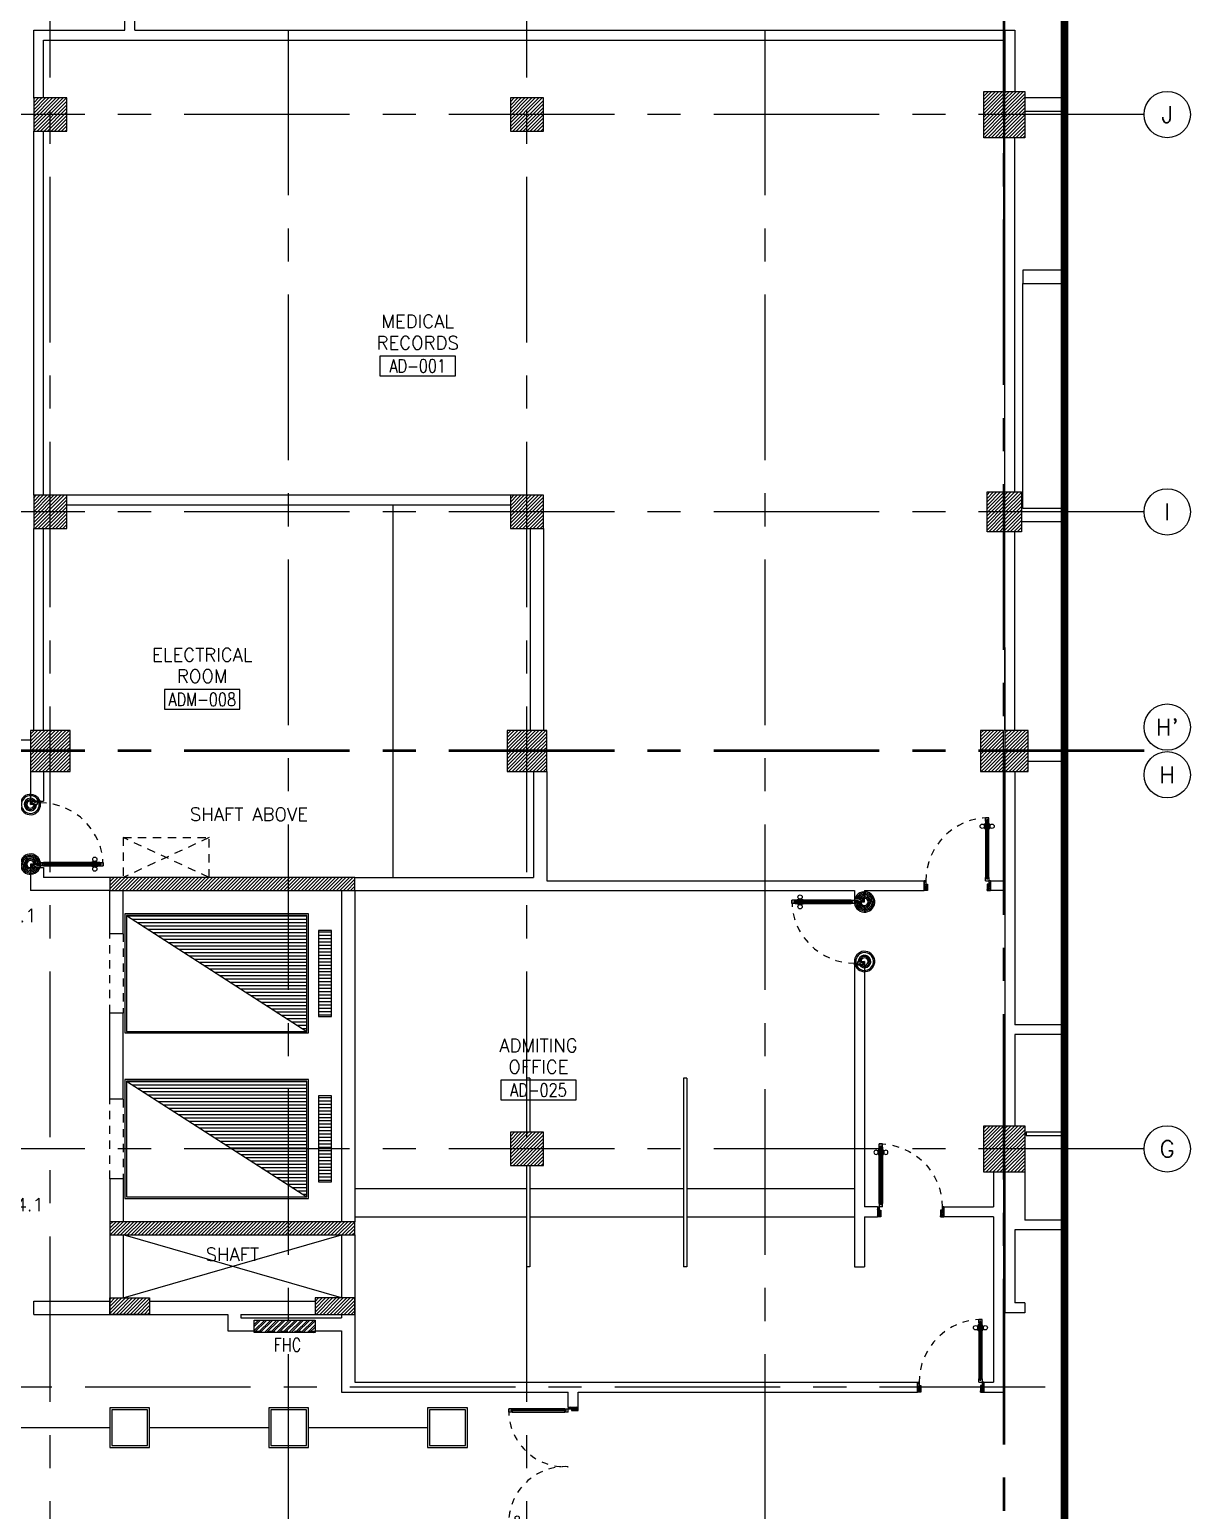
# Model space of a CAD drawing. Extents: x -10 to 91, y -4 to 87.
# Drawn here: x 73.27 to 90.81, y 30.63 to 52.99 of the extents above; entities that cross this region are included whole.
import ezdxf
from ezdxf.enums import TextEntityAlignment as Align

# ---------------------------------------------------------------- set-up
doc = ezdxf.new("R2010")
doc.units = 0
doc.header["$MEASUREMENT"] = 0
for name, pattern in [('CENTER2', [1.125, 0.75, -0.125, 0.125, -0.125]), ('CENTERX2', [4, 2.5, -0.5, 0.5, -0.5]), ('HIDDEN', [0.375, 0.25, -0.125]), ('HIDDEN2', [0.1875, 0.125, -0.0625])]:
    doc.linetypes.add(name, pattern=pattern)
doc.layers.get('0').update_dxf_attribs({"linetype": 'CONTINUOUS'})
for name, color, linetype in [('AX', 11, 'CONTINUOUS'), ('AX-CR', 11, 'CONTINUOUS'), ('AX-TXT', 4, 'CONTINUOUS'), ('AXES', 11, 'CENTERX2'), ('COL', 11, 'CONTINUOUS'), ('COUNTER', 11, 'CONTINUOUS'), ('DOOR', 11, 'CONTINUOUS'), ('E-CLINE', 2, 'CONTINUOUS'), ('E-LITE', 4, 'CONTINUOUS'), ('E-TRXT', 4, 'CONTINUOUS'), ('EJ', 11, 'CONTINUOUS'), ('ELEV', 11, 'CONTINUOUS'), ('FHC', 11, 'CONTINUOUS'), ('HAT', 11, 'CONTINUOUS'), ('HIDDEN', 11, 'HIDDEN2'), ('LIFTS', 11, 'CONTINUOUS'), ('ME-FIX', 11, 'CONTINUOUS'), ('PART', 11, 'CONTINUOUS'), ('RM-BOX', 11, 'CONTINUOUS'), ('RM-NAME', 11, 'CONTINUOUS'), ('RM-NO', 11, 'CONTINUOUS'), ('SHAFT', 11, 'CONTINUOUS'), ('WALL', 11, 'CONTINUOUS')]:
    doc.layers.add(name, color=color, linetype=linetype)
doc.styles.add('ROMANS', font='ROMANS.shx', dxfattribs={"width": 0.6})
pattern_1 = [(45, (-295.761315, 3.57442), (-0.0265165043, 0.0265165043), [])]

# ---------------------------------------------------------------- blocks, each defined once
blk = doc.blocks.new('*X47')
at = {"color": 0}
for p, q in [((503899, 131750), (506612, 131750)), ((503977, 131700), (506612, 131700)), ((504055, 131650), (506612, 131650)), ((504132, 131600), (506612, 131600)), ((504210, 131550), (506612, 131550)), ((504288, 131500), (506612, 131500)), ((504366, 131450), (506612, 131450)), ((504444, 131400), (506612, 131400)), ((504522, 131350), (506612, 131350)), ((504600, 131300), (506612, 131300)), ((504677, 131250), (506612, 131250)), ((504755, 131200), (506612, 131200)), ((504833, 131150), (506612, 131150)), ((504911, 131100), (506612, 131100)), ((504989, 131050), (506612, 131050)), ((505067, 131000), (506612, 131000)), ((505145, 130950), (506612, 130950)), ((505222, 130900), (506612, 130900)), ((505300, 130850), (506612, 130850)), ((505378, 130800), (506612, 130800)), ((505456, 130750), (506612, 130750)), ((505534, 130700), (506612, 130700)), ((505612, 130650), (506612, 130650)), ((505690, 130600), (506612, 130600)), ((505767, 130550), (506612, 130550)), ((505845, 130500), (506612, 130500)), ((505923, 130450), (506612, 130450)), ((506001, 130400), (506612, 130400)), ((506079, 130350), (506612, 130350)), ((506157, 130300), (506612, 130300)), ((506235, 130250), (506612, 130250)), ((506312, 130200), (506612, 130200)), ((506390, 130150), (506612, 130150)), ((506468, 130100), (506612, 130100)), ((506546, 130050), (506612, 130050))]:
    blk.add_line(p, q, dxfattribs=at)
blk = doc.blocks.new('*X50')
at = {"color": 0}
for p, q in [((197839, 36035), (198015, 36211)), ((197839, 36088), (197962, 36211)), ((197839, 36141), (197909, 36211)), ((197839, 36194), (197856, 36211)), ((197868, 36011), (198068, 36211)), ((197921, 36011), (198121, 36211)), ((197974, 36011), (198174, 36211)), ((198027, 36011), (198227, 36211)), ((198080, 36011), (198280, 36211)), ((198133, 36011), (198333, 36211)), ((198186, 36011), (198386, 36211)), ((198239, 36011), (198439, 36211)), ((198292, 36011), (198492, 36211)), ((198345, 36011), (198545, 36211)), ((198398, 36011), (198598, 36211)), ((198451, 36011), (198651, 36211)), ((198504, 36011), (198704, 36211)), ((198557, 36011), (198757, 36211)), ((198610, 36011), (198810, 36211)), ((198663, 36011), (198863, 36211)), ((198716, 36011), (198916, 36211)), ((198769, 36011), (198969, 36211)), ((198822, 36011), (199022, 36211)), ((198875, 36011), (199075, 36211)), ((198928, 36011), (199128, 36211)), ((198981, 36011), (199181, 36211)), ((199034, 36011), (199234, 36211)), ((199088, 36011), (199288, 36211)), ((199141, 36011), (199341, 36211)), ((199194, 36011), (199394, 36211)), ((199247, 36011), (199447, 36211)), ((199300, 36011), (199500, 36211)), ((199353, 36011), (199553, 36211)), ((199406, 36011), (199606, 36211)), ((199459, 36011), (199659, 36211)), ((199512, 36011), (199712, 36211)), ((199565, 36011), (199765, 36211)), ((199618, 36011), (199818, 36211)), ((199671, 36011), (199871, 36211)), ((199724, 36011), (199924, 36211)), ((199777, 36011), (199977, 36211)), ((199830, 36011), (200030, 36211)), ((199883, 36011), (200083, 36211)), ((199936, 36011), (200136, 36211)), ((199989, 36011), (200189, 36211)), ((200042, 36011), (200242, 36211)), ((200095, 36011), (200295, 36211)), ((200148, 36011), (200348, 36211)), ((200201, 36011), (200401, 36211)), ((200254, 36011), (200454, 36211)), ((200307, 36011), (200507, 36211)), ((200360, 36011), (200560, 36211)), ((200413, 36011), (200613, 36211)), ((200466, 36011), (200666, 36211)), ((200519, 36011), (200719, 36211)), ((200572, 36011), (200772, 36211)), ((200625, 36011), (200825, 36211)), ((200678, 36011), (200878, 36211)), ((200732, 36011), (200932, 36211)), ((200785, 36011), (200985, 36211)), ((200838, 36011), (201038, 36211)), ((200891, 36011), (201091, 36211)), ((200944, 36011), (201144, 36211)), ((200997, 36011), (201197, 36211)), ((201050, 36011), (201250, 36211)), ((201103, 36011), (201303, 36211)), ((201156, 36011), (201356, 36211)), ((201209, 36011), (201409, 36211)), ((201262, 36011), (201462, 36211)), ((201315, 36011), (201515, 36211)), ((201368, 36011), (201539, 36182)), ((201421, 36011), (201539, 36129)), ((201474, 36011), (201539, 36076)), ((201527, 36011), (201539, 36023))]:
    blk.add_line(p, q, dxfattribs=at)
blk = doc.blocks.new('*X49')
at = {"color": 0}
for p, q in [((197839, 31209), (198041, 31411)), ((197839, 31262), (197988, 31411)), ((197839, 31315), (197935, 31411)), ((197839, 31368), (197882, 31411)), ((197894, 31211), (198094, 31411)), ((197947, 31211), (198147, 31411)), ((198000, 31211), (198200, 31411)), ((198053, 31211), (198253, 31411)), ((198106, 31211), (198306, 31411)), ((198159, 31211), (198359, 31411)), ((198212, 31211), (198412, 31411)), ((198265, 31211), (198465, 31411)), ((198318, 31211), (198518, 31411)), ((198371, 31211), (198571, 31411)), ((198424, 31211), (198624, 31411)), ((198477, 31211), (198677, 31411)), ((198530, 31211), (198730, 31411)), ((198583, 31211), (198783, 31411)), ((198636, 31211), (198836, 31411)), ((198689, 31211), (198889, 31411)), ((198742, 31211), (198942, 31411)), ((198795, 31211), (198995, 31411)), ((198848, 31211), (199048, 31411)), ((198901, 31211), (199101, 31411)), ((198954, 31211), (199154, 31411)), ((199007, 31211), (199207, 31411)), ((199060, 31211), (199260, 31411)), ((199114, 31211), (199314, 31411)), ((199167, 31211), (199367, 31411)), ((199220, 31211), (199420, 31411)), ((199273, 31211), (199473, 31411)), ((199326, 31211), (199526, 31411)), ((199379, 31211), (199579, 31411)), ((199432, 31211), (199632, 31411)), ((199485, 31211), (199685, 31411)), ((199538, 31211), (199738, 31411)), ((199591, 31211), (199791, 31411)), ((199644, 31211), (199844, 31411)), ((199697, 31211), (199897, 31411)), ((199750, 31211), (199950, 31411)), ((199803, 31211), (200003, 31411)), ((199856, 31211), (200056, 31411)), ((199909, 31211), (200109, 31411)), ((199962, 31211), (200162, 31411)), ((200015, 31211), (200215, 31411)), ((200068, 31211), (200268, 31411)), ((200121, 31211), (200321, 31411)), ((200174, 31211), (200374, 31411)), ((200227, 31211), (200427, 31411)), ((200280, 31211), (200480, 31411)), ((200333, 31211), (200533, 31411)), ((200386, 31211), (200586, 31411)), ((200439, 31211), (200639, 31411)), ((200492, 31211), (200692, 31411)), ((200545, 31211), (200745, 31411)), ((200598, 31211), (200798, 31411)), ((200651, 31211), (200851, 31411)), ((200704, 31211), (200904, 31411)), ((200758, 31211), (200958, 31411)), ((200811, 31211), (201011, 31411)), ((200864, 31211), (201064, 31411)), ((200917, 31211), (201117, 31411)), ((200970, 31211), (201170, 31411)), ((201023, 31211), (201223, 31411)), ((201076, 31211), (201276, 31411)), ((201129, 31211), (201329, 31411)), ((201182, 31211), (201382, 31411)), ((201235, 31211), (201435, 31411)), ((201288, 31211), (201488, 31411)), ((201341, 31211), (201539, 31409)), ((201394, 31211), (201539, 31356)), ((201447, 31211), (201539, 31303)), ((201500, 31211), (201539, 31250))]:
    blk.add_line(p, q, dxfattribs=at)
blk = doc.blocks.new('*X46')
at = {"color": 0}
for p, q in [((140176, 227700), (140376, 227700)), ((140176, 227650), (140376, 227650)), ((140176, 227600), (140376, 227600)), ((140176, 227550), (140376, 227550)), ((140176, 227500), (140376, 227500)), ((140176, 227450), (140376, 227450)), ((140176, 227400), (140376, 227400)), ((140176, 227350), (140376, 227350)), ((140176, 227300), (140376, 227300)), ((140176, 227250), (140376, 227250)), ((140176, 227200), (140376, 227200)), ((140176, 227150), (140376, 227150)), ((140176, 227100), (140376, 227100)), ((140176, 227050), (140376, 227050)), ((140176, 227000), (140376, 227000)), ((140176, 226950), (140376, 226950)), ((140176, 226900), (140376, 226900)), ((140176, 226850), (140376, 226850)), ((140176, 226800), (140376, 226800)), ((140176, 226750), (140376, 226750)), ((140176, 226700), (140376, 226700)), ((140176, 226650), (140376, 226650)), ((140176, 226600), (140376, 226600)), ((140176, 226550), (140376, 226550)), ((140176, 226500), (140376, 226500)), ((140176, 226450), (140376, 226450))]:
    blk.add_line(p, q, dxfattribs=at)
blk = doc.blocks.new('A$C272A55A0')
at = {"layer": 'DOOR', "color": 0, "linetype": 'ByBlock'}
for p, q in [((0, 900), (0, 1050)), ((50, 1050), (0, 1050)), ((0, 900), (25, 900)), ((25, 950), (50, 950)), ((25, 900), (25, 950)), ((75, 900), (25, 900)), ((25, 850), (25, 900)), ((50, 950), (50, 1050)), ((75, 900), (75, 850)), ((1725, 900), (1775, 900)), ((1725, 900), (1725, 850)), ((1750, 950), (1750, 1050)), ((1750, 1050), (1800, 1050)), ((1775, 950), (1750, 950)), ((1775, 900), (1775, 950)), ((1800, 900), (1775, 900)), ((1775, 850), (1775, 900)), ((1800, 1050), (1800, 900)), ((42, 850), (25, 850)), ((58, 870), (42, 870)), ((42, 870), (42, 850)), ((58, 850), (58, 870)), ((75, 850), (58, 850)), ((1725, 850), (1742, 850)), ((1742, 870), (1758, 870)), ((1742, 850), (1742, 870)), ((1758, 870), (1758, 850)), ((1758, 850), (1775, 850)), ((25, 50), (42, 50)), ((25, 50), (25, 0)), ((25, 0), (75, 0)), ((75, 0), (25, 0)), ((42, 50), (42, 30)), ((42, 30), (58, 30)), ((58, 50), (75, 50)), ((58, 50), (58, 30)), ((75, 50), (75, 0)), ((1718, 160), (1709, 160)), ((1709, 95), (1709, 160)), ((1718, 95), (1709, 95)), ((1725, 173), (1718, 173)), ((1718, 173), (1718, 83)), ((1718, 95), (1718, 160)), ((1725, 83), (1718, 83)), ((1742, 50), (1725, 50)), ((1725, 50), (1725, 0)), ((1775, 0), (1725, 0)), ((1725, 0), (1775, 0)), ((1742, 50), (1742, 30)), ((1758, 30), (1742, 30)), ((1775, 50), (1758, 50)), ((1758, 50), (1758, 30)), ((1775, 173), (1782, 173)), ((1775, 83), (1782, 83)), ((1775, 50), (1775, 0)), ((1782, 173), (1782, 83)), ((1782, 160), (1791, 160)), ((1782, 95), (1782, 160)), ((1782, 95), (1791, 95)), ((1791, 95), (1791, 160))]:
    blk.add_line(p, q, dxfattribs=at)
at = {"layer": 'DOOR', "color": 9, "linetype": 'ByBlock'}
for p, q in [((50, 1050), (0, 1010)), ((50, 1050), (0, 937)), ((50, 1050), (37, 950)), ((1750, 1050), (1800, 1010)), ((1750, 1050), (1800, 937)), ((1750, 1050), (1763, 950))]:
    blk.add_line(p, q, dxfattribs=at)
at = {"layer": 'DOOR', "linetype": 'ByBlock'}
for p, q in [((25, 850), (25, 50)), ((42, 850), (42, 50)), ((58, 850), (58, 50)), ((75, 50), (75, 850)), ((1725, 50), (1725, 850)), ((1742, 850), (1742, 50)), ((1758, 850), (1758, 50)), ((1775, 850), (1775, 50))]:
    blk.add_line(p, q, dxfattribs=at)
at = {"layer": 'DOOR', "color": 0, "linetype": 'ByBlock'}
for centre in [(1676, 128), (1824, 128)]:
    blk.add_circle(centre, 32.4, dxfattribs=at)
at = {"layer": 'DOOR', "color": 9, "linetype": 'ByBlock'}
for centre, radius, start, end in [((50, 1050), 54.4, 203.2074, 270), ((50, 1050), 74.4, 227.7764, 270), ((50, 1050), 94.4, 238.0182, 270), ((50, 1050), 114, 244.0838, 257.3774), ((50, 1050), 134, 248.1598, 259.28), ((50, 1050), 154, 251.1053, 256.2858), ((50, 1050), 34.4, 180, 270), ((50, 1050), 14.4, 180, 270), ((1750, 1050), 14.4, 270, 0), ((1750, 1050), 34.4, 270, 0), ((1750, 1050), 54.4, 270, 336.7926), ((1750, 1050), 74.4, 270, 312.2236), ((1750, 1050), 94.4, 270, 301.9818), ((1750, 1050), 114, 282.6226, 295.9162), ((1750, 1050), 134, 280.72, 291.8402), ((1750, 1050), 154, 283.7142, 288.8947)]:
    blk.add_arc(centre, radius, start, end, dxfattribs=at)
at = {"layer": 'DOOR', "linetype": 'HIDDEN', "ltscale": 0.5}
for centre, start, end in [((50, 851), 268.3174, 3.2965), ((1750, 851), 176.7035, 271.6826)]:
    blk.add_arc(centre, 851, start, end, dxfattribs=at)
at = {"layer": 'WALL', "linetype": 'ByBlock'}
blk.add_line((1800, 900), (1800, 1050), dxfattribs=at)
blk = doc.blocks.new('RM2')
at = {"layer": 'RM-NAME', "style": 'ROMANS'}
blk.add_text('SHAFT', height=200, dxfattribs=at).set_placement((0, 0), align=Align.MIDDLE)
blk = doc.blocks.new('COL50')
at = {"layer": 'COL'}
blk.add_lwpolyline([(-250, 250), (-250, -250), (250, -250), (250, 250)], close=True, dxfattribs=at)
blk = doc.blocks.new('*X48')
at = {"color": 0}
for p, q in [((203889, 32274), (204376, 32761)), ((203889, 32327), (204323, 32761)), ((203889, 32380), (204270, 32761)), ((203889, 32433), (204217, 32761)), ((203889, 32486), (204164, 32761)), ((203889, 32539), (204111, 32761)), ((203889, 32592), (204058, 32761)), ((203889, 32645), (204005, 32761)), ((203889, 32698), (203952, 32761)), ((203889, 32751), (203899, 32761)), ((203929, 32261), (204389, 32721)), ((203982, 32261), (204389, 32668)), ((204035, 32261), (204389, 32615)), ((204088, 32261), (204389, 32562)), ((204141, 32261), (204389, 32509)), ((204194, 32261), (204389, 32456)), ((204247, 32261), (204389, 32403)), ((204300, 32261), (204389, 32349)), ((204353, 32261), (204389, 32296))]:
    blk.add_line(p, q, dxfattribs=at)
blk = doc.blocks.new('RM1')
at = {"layer": 'RM-BOX'}
blk.add_lwpolyline([(570, -200), (-570, -200), (-570, -500), (570, -500)], close=True, dxfattribs=at)
at = {"layer": 'RM-NAME', "style": 'ROMANS'}
for tag, p in [('ROOMNAME1', (0, 324)), ('ROOMNAME2', (0, 0))]:
    blk.add_attdef(tag, text='', height=200, dxfattribs=at).set_placement(p, align=Align.MIDDLE)
at = {"layer": 'RM-NO', "style": 'ROMANS', "width": 0.8}
blk.add_attdef('ROOMNO', text='', height=200, dxfattribs=at).set_placement((0, -350), align=Align.MIDDLE)
blk = doc.blocks.new('*X55')
at = {"color": 0}
for p, q in [((196689, 41938), (197151, 42401)), ((196689, 41991), (197098, 42401)), ((196689, 42044), (197045, 42401)), ((196689, 42097), (196992, 42401)), ((196689, 42150), (196939, 42401)), ((196689, 42203), (196886, 42401)), ((196689, 42256), (196833, 42401)), ((196689, 42309), (196780, 42401)), ((196689, 42363), (196727, 42401)), ((196704, 41901), (197189, 42385)), ((196757, 41901), (197189, 42332)), ((196810, 41901), (197189, 42279)), ((196863, 41901), (197189, 42226)), ((196916, 41901), (197189, 42173)), ((196970, 41901), (197189, 42120)), ((197023, 41901), (197189, 42067)), ((197076, 41901), (197189, 42014)), ((197129, 41901), (197189, 41961)), ((197182, 41901), (197189, 41908))]:
    blk.add_line(p, q, dxfattribs=at)
blk = doc.blocks.new('*X56')
at = {"color": 0}
for p, q in [((203889, 41926), (204364, 42401)), ((203889, 41979), (204311, 42401)), ((203889, 42032), (204258, 42401)), ((203889, 42085), (204205, 42401)), ((203889, 42138), (204152, 42401)), ((203889, 42191), (204099, 42401)), ((203889, 42244), (204046, 42401)), ((203889, 42297), (203993, 42401)), ((203889, 42350), (203940, 42401)), ((203917, 41901), (204389, 42373)), ((203970, 41901), (204389, 42320)), ((204023, 41901), (204389, 42267)), ((204076, 41901), (204389, 42214)), ((204129, 41901), (204389, 42161)), ((204182, 41901), (204389, 42108)), ((204235, 41901), (204389, 42055)), ((204288, 41901), (204389, 42001)), ((204341, 41901), (204389, 41948))]:
    blk.add_line(p, q, dxfattribs=at)
blk = doc.blocks.new('*X58')
at = {"color": 0}
for p, q in [((203889, 47918), (204371, 48401)), ((203889, 47972), (204318, 48401)), ((203889, 48025), (204265, 48401)), ((203889, 48078), (204212, 48401)), ((203889, 48131), (204159, 48401)), ((203889, 48184), (204106, 48401)), ((203889, 48237), (204053, 48401)), ((203889, 48290), (204000, 48401)), ((203889, 48343), (203947, 48401)), ((203924, 47901), (204389, 48365)), ((203977, 47901), (204389, 48312)), ((204030, 47901), (204389, 48259)), ((204083, 47901), (204389, 48206)), ((204136, 47901), (204389, 48153)), ((204189, 47901), (204389, 48100)), ((204242, 47901), (204389, 48047)), ((204295, 47901), (204389, 47994)), ((204348, 47901), (204389, 47941))]:
    blk.add_line(p, q, dxfattribs=at)
blk = doc.blocks.new('*X69')
at = {"color": 0}
for p, q in [((84179, 47905), (84676, 48401)), ((84179, 47958), (84623, 48401)), ((84179, 48011), (84570, 48401)), ((84179, 48064), (84516, 48401)), ((84179, 48117), (84463, 48401)), ((84179, 48170), (84410, 48401)), ((84179, 48223), (84357, 48401)), ((84179, 48276), (84304, 48401)), ((84179, 48329), (84251, 48401)), ((84179, 48382), (84198, 48401)), ((84229, 47901), (84679, 48352)), ((84282, 47901), (84679, 48299)), ((84335, 47901), (84679, 48246)), ((84388, 47901), (84679, 48193)), ((84441, 47901), (84679, 48139)), ((84494, 47901), (84679, 48086)), ((84547, 47901), (84679, 48033)), ((84600, 47901), (84679, 47980)), ((84653, 47901), (84679, 47927))]:
    blk.add_line(p, q, dxfattribs=at)
blk = doc.blocks.new('C11')
at = {"layer": 'HAT'}
h = blk.add_hatch(dxfattribs=at)
h.set_pattern_fill('ANSI31', color=256, scale=300, style=0)
h.set_pattern_definition([(45, (-383765.23, -62181), (-26.5165043, 26.5165043), [])])
h.paths.add_polyline_path([(-20, 350), (-20, 700), (-320, 700), (-320, 350)])
h.paths.add_polyline_path([(-320, 0), (-20, 0), (-20, 350), (-320, 350)])
h = blk.add_hatch(dxfattribs=at)
h.set_pattern_fill('ANSI31', color=256, scale=300, style=0)
h.set_pattern_definition([(45, (-383445.23, -62181), (-26.5165043, 26.5165043), [])])
h.paths.add_polyline_path([(300, 350), (300, 700), (0, 700), (0, 350)])
h.paths.add_polyline_path([(0, 0), (300, 0), (300, 350), (0, 350)])
at = {"layer": 'COL'}
for points in [[(-20, 700), (-20, 0), (-320, 0), (-320, 700)], [(300, 700), (300, 0), (0, 0), (0, 700)]]:
    blk.add_lwpolyline(points, close=True, dxfattribs=at)
blk = doc.blocks.new('DOOR1000')
at = {"layer": 'DOOR', "color": 7, "linetype": 'ByBlock'}
for p, q in [((-150, 0), (0, 0)), ((-150, 0), (-150, -25)), ((0, -50), (-114, 0)), ((0, -50), (-40, 0)), ((0, -50), (0, 0)), ((-1100, -25), (-1100, -75)), ((-1100, -75), (-1100, -25)), ((-1050, -25), (-1100, -25)), ((-1050, -75), (-1100, -75)), ((-1070, -42), (-1070, -58)), ((-1050, -42), (-1070, -42)), ((-1050, -58), (-1070, -58)), ((-1050, -25), (-1050, -42)), ((-1050, -58), (-1050, -75)), ((-1018, -25), (-1018, -18)), ((-928, -18), (-1018, -18)), ((-1018, -75), (-1018, -82)), ((-928, -82), (-1018, -82)), ((-1005, -18), (-1005, -9)), ((-1005, -9), (-940, -9)), ((-1005, -18), (-940, -18)), ((-1005, -82), (-1005, -91)), ((-1005, -82), (-940, -82)), ((-1005, -91), (-940, -91)), ((-940, -18), (-940, -9)), ((-940, -82), (-940, -91)), ((-928, -25), (-928, -18)), ((-928, -75), (-928, -82)), ((-200, -25), (-150, -25)), ((-200, -42), (-200, -25)), ((-180, -42), (-200, -42)), ((-200, -58), (-180, -58)), ((-200, -75), (-200, -58)), ((-150, -75), (-200, -75)), ((-180, -58), (-180, -42)), ((-150, -25), (-100, -25)), ((-150, -75), (-150, -25)), ((-100, -25), (-100, -50)), ((0, -50), (-100, -37)), ((-100, -50), (0, -50)), ((-150, -975), (-100, -975)), ((-150, -1000), (-150, -975)), ((-150, -1000), (0, -1000)), ((0, -1000), (-150, -1000)), ((0, -950), (-114, -1000)), ((-100, -975), (-100, -950)), ((0, -950), (-100, -963)), ((-100, -950), (0, -950)), ((0, -950), (-40, -1000)), ((0, -950), (0, -1000))]:
    blk.add_line(p, q, dxfattribs=at)
at = {"layer": 'DOOR', "linetype": 'ByBlock'}
for p, q in [((-200, -25), (-1050, -25)), ((-200, -42), (-1050, -42)), ((-200, -58), (-1050, -58)), ((-1050, -75), (-200, -75))]:
    blk.add_line(p, q, dxfattribs=at)
at = {"layer": 'DOOR', "color": 7, "linetype": 'ByBlock'}
for centre in [(-973, 24), (-973, -124)]:
    blk.add_circle(centre, 32.4, dxfattribs=at)
for centre, radius, start, end in [((0, -50), 154, 161.1053, 166.2858), ((0, -50), 94.4, 148.0182, 180), ((0, -50), 134, 158.1598, 169.28), ((0, -50), 114, 154.0838, 167.3774), ((0, -50), 74.4, 137.7764, 180), ((0, -50), 54.4, 113.2074, 180), ((0, -50), 34.4, 90, 180), ((0, -50), 14.4, 90, 180), ((0, -950), 154, 193.7142, 198.8947), ((0, -950), 134, 190.72, 201.8402), ((0, -950), 94.4, 180, 211.9818), ((0, -950), 74.4, 180, 222.2236), ((0, -950), 54.4, 180, 246.7926), ((0, -950), 34.4, 180, 270), ((0, -950), 14.4, 180, 270)]:
    blk.add_arc(centre, radius, start, end, dxfattribs=at)
at = {"layer": 'DOOR', "linetype": 'HIDDEN', "ltscale": 0.5}
blk.add_arc((-150, -25), 950, 180, 270, dxfattribs=at)
blk = doc.blocks.new('AXL')
at = {"layer": 'AX-CR'}
blk.add_circle((-350, 0), 350, dxfattribs=at)
at = {"layer": 'AX-TXT', "style": 'ROMANS'}
blk.add_attdef('AX', text='', height=250, dxfattribs=at).set_placement((-350, 0), align=Align.MIDDLE)
blk = doc.blocks.new('L42')
at = {"layer": 'E-LITE'}
for p, q in [((0.3, 0.3), (-0.3, 0.3)), ((-0.3, 0.3), (-0.3, -0.3)), ((0.3, -0.3), (0.3, 0.3)), ((-0.3, -0.3), (0.3, -0.3))]:
    blk.add_line(p, q, dxfattribs=at)
at = {"layer": 'E-LITE', "color": 8}
blk.add_lwpolyline([(-0.27, 0.27), (-0.27, -0.27), (0.27, -0.27), (0.27, 0.27)], close=True, dxfattribs=at)

msp = doc.modelspace()

# ---------------------------------------------------------------- hatches: boundary and pattern name
at = {"layer": 'FHC', "linetype": 'ByBlock', "ltscale": 0.3}
h = msp.add_hatch(dxfattribs=at)
h.set_pattern_fill('ANSI32', color=11, scale=175, style=0)
h.set_pattern_definition([(44.999998, (-155.532276, 2.25941), (-0.046403885, 0.046403882), []), (44.999998, (-155.50134, 2.25941), (-0.046403885, 0.046403882), [])])
h.paths.add_polyline_path([(77.5839, 33.3104), (77.5839, 33.5004), (76.6639, 33.5004), (76.6639, 33.3104)])
h.paths.add_polyline_path([(76.4513, 32.8893), (76.4513, 33.3101), (76.7138, 33.3101), (76.7138, 32.8893)], flags=9)
at = {"layer": 'HAT'}
h = msp.add_hatch(dxfattribs=at)
h.set_pattern_fill('ANSI31', color=256, scale=0.3, style=0)
h.set_pattern_definition(pattern_1)
h.paths.add_polyline_path([(87.9839, 46.0054), (87.7339, 46.0054), (87.7339, 45.7054), (87.9839, 45.7054)])
h.paths.add_polyline_path([(87.9839, 45.7054), (87.7339, 45.7054), (87.7339, 45.4054), (87.9839, 45.4054)])
h = msp.add_hatch(dxfattribs=at)
h.set_pattern_fill('ANSI31', color=256, scale=0.3, style=0)
h.set_pattern_definition([(45, (-295.491315, 3.57442), (-0.0265165043, 0.0265165043), [])])
h.paths.add_polyline_path([(88.2539, 46.0054), (88.0039, 46.0054), (88.0039, 45.7054), (88.2539, 45.7054)])
h.paths.add_polyline_path([(88.2539, 45.7054), (88.0039, 45.7054), (88.0039, 45.4054), (88.2539, 45.4054)])
h = msp.add_hatch(dxfattribs=at)
h.set_pattern_fill('ANSI31', color=256, scale=0.3, style=0)
h.set_pattern_definition([(45, (-284.961315, 3.57442), (-0.0265165043, 0.0265165043), [])])
h.paths.add_polyline_path([(73.5839, 42.1054), (73.5839, 42.4054), (73.2839, 42.4054), (73.2839, 42.1054)])
h.paths.add_polyline_path([(73.8839, 42.1054), (73.8839, 42.4054), (73.5839, 42.4054), (73.5839, 42.1054)])
h = msp.add_hatch(dxfattribs=at)
h.set_pattern_fill('ANSI31', color=256, scale=0.3, style=0)
h.set_pattern_definition([(45, (-277.761315, 3.57442), (-0.0265165043, 0.0265165043), [])])
h.paths.add_polyline_path([(80.7839, 42.1054), (80.7839, 42.4054), (80.4839, 42.4054), (80.4839, 42.1054)])
h.paths.add_polyline_path([(81.0839, 42.1054), (81.0839, 42.4054), (80.7839, 42.4054), (80.7839, 42.1054)])
h = msp.add_hatch(dxfattribs=at)
h.set_pattern_fill('ANSI31', color=256, scale=0.3, style=0)
h.set_pattern_definition(pattern_1)
h.paths.add_polyline_path([(87.6339, 42.1054), (87.9839, 42.1054), (87.9839, 42.4054), (87.6339, 42.4054)])
h = msp.add_hatch(dxfattribs=at)
h.set_pattern_fill('ANSI31', color=256, scale=0.3, style=0)
h.set_pattern_definition([(45, (-295.391315, 3.57442), (-0.0265165043, 0.0265165043), [])])
h.paths.add_polyline_path([(88.0039, 42.1054), (88.3539, 42.1054), (88.3539, 42.4054), (88.0039, 42.4054)])
h = msp.add_hatch(dxfattribs=at)
h.set_pattern_fill('ANSI31', color=256, scale=0.3, style=0)
h.set_pattern_definition([(45, (-284.961315, 3.25442), (-0.0265165043, 0.0265165043), [])])
h.paths.add_polyline_path([(73.5839, 41.7854), (73.5839, 42.0854), (73.2839, 42.0854), (73.2839, 41.7854)])
h.paths.add_polyline_path([(73.8839, 41.7854), (73.8839, 42.0854), (73.5839, 42.0854), (73.5839, 41.7854)])
h = msp.add_hatch(dxfattribs=at)
h.set_pattern_fill('ANSI31', color=256, scale=0.3, style=0)
h.set_pattern_definition([(45, (-277.761315, 3.25442), (-0.0265165043, 0.0265165043), [])])
h.paths.add_polyline_path([(80.7839, 41.7854), (80.7839, 42.0854), (80.4839, 42.0854), (80.4839, 41.7854)])
h.paths.add_polyline_path([(81.0839, 41.7854), (81.0839, 42.0854), (80.7839, 42.0854), (80.7839, 41.7854)])
h = msp.add_hatch(dxfattribs=at)
h.set_pattern_fill('ANSI31', color=256, scale=0.3, style=0)
h.set_pattern_definition([(45, (-295.761315, 3.25442), (-0.0265165043, 0.0265165043), [])])
h.paths.add_polyline_path([(87.6339, 41.7854), (87.9839, 41.7854), (87.9839, 42.0854), (87.6339, 42.0854)])
h = msp.add_hatch(dxfattribs=at)
h.set_pattern_fill('ANSI31', color=256, scale=0.3, style=0)
h.set_pattern_definition([(45, (-295.391315, 3.25442), (-0.0265165043, 0.0265165043), [])])
h.paths.add_polyline_path([(88.0039, 41.7854), (88.3539, 41.7854), (88.3539, 42.0854), (88.0039, 42.0854)])
h = msp.add_hatch(dxfattribs=at)
h.set_pattern_fill('ANSI31', color=256, scale=0.3, style=0)
h.set_pattern_definition([(45, (-337.801315, 3.57442), (-0.0265165043, 0.0265165043), [])])
h.paths.add_polyline_path([(75.0839, 33.834), (74.4839, 33.834), (74.4839, 33.5854), (75.0839, 33.5854)])
h.paths.add_polyline_path([(78.1839, 33.834), (77.5839, 33.834), (77.5839, 33.5854), (78.1839, 33.5854)])

# ---------------------------------------------------------------- linework, layer by layer
at = {"layer": 'AXES'}
for p, q in [((73.5839, -3.736), (73.5839, 86.0986)), ((80.7839, -3.736), (80.7839, 86.0986)), ((87.9839, 7.6211), (87.9839, 85.7486)), ((88.0039, 7.6211), (88.0039, 85.7486)), ((77.1839, 14.4854), (77.1839, 73.3054)), ((84.3839, 14.4854), (84.3839, 73.3054)), ((90.1058, 51.7054), (71.7839, 51.7054)), ((90.1058, 45.7054), (71.7839, 45.7054)), ((90.1058, 42.1054), (71.7839, 42.1054)), ((90.1058, 42.0854), (71.7839, 42.0854)), ((90.1058, 36.0854), (71.7839, 36.0854)), ((88.6099, 32.4854), (71.7839, 32.4854))]:
    msp.add_line(p, q, dxfattribs=at)
at = {"layer": 'COL', "color": 2, "linetype": 'ByBlock'}
for p, q in [((74.4839, 33.8368), (74.4839, 33.5854)), ((78.1839, 33.8368), (78.1839, 33.5854))]:
    msp.add_line(p, q, dxfattribs=at)
at = {"layer": 'COL'}
for points in [[(88.9038, 51.9554), (88.3039, 51.9554), (88.3039, 51.7554), (88.9038, 51.7554)], [(88.9038, 49.3554), (88.2739, 49.3554), (88.2739, 49.1554), (88.9038, 49.1554)]]:
    msp.add_lwpolyline(points, dxfattribs=at)
for points in [[(73.3339, 45.9554), (73.3339, 45.4554), (73.8339, 45.4554), (73.8339, 45.9554)], [(87.9839, 46.0054), (87.9839, 45.4054), (87.7339, 45.4054), (87.7339, 46.0054)], [(88.2539, 46.0054), (88.2539, 45.4054), (88.0039, 45.4054), (88.0039, 46.0054)], [(73.8839, 42.4054), (73.2839, 42.4054), (73.2839, 42.1054), (73.8839, 42.1054)], [(81.0839, 42.4054), (80.4839, 42.4054), (80.4839, 42.1054), (81.0839, 42.1054)], [(87.6339, 42.4054), (87.6339, 42.1054), (87.9839, 42.1054), (87.9839, 42.4054)], [(88.0039, 42.4054), (88.0039, 42.1054), (88.3539, 42.1054), (88.3539, 42.4054)], [(73.8839, 42.0854), (73.2839, 42.0854), (73.2839, 41.7854), (73.8839, 41.7854)], [(81.0839, 42.0854), (80.4839, 42.0854), (80.4839, 41.7854), (81.0839, 41.7854)], [(87.6339, 42.0854), (87.6339, 41.7854), (87.9839, 41.7854), (87.9839, 42.0854)], [(88.0039, 42.0854), (88.0039, 41.7854), (88.3539, 41.7854), (88.3539, 42.0854)], [(74.4839, 40.1854), (74.4839, 39.9854), (78.1839, 39.9854), (78.1839, 40.1854)], [(74.4839, 34.9854), (74.4839, 34.7854), (78.1839, 34.7854), (78.1839, 34.9854)]]:
    msp.add_lwpolyline(points, close=True, dxfattribs=at)
at = {"layer": 'COL', "color": 2, "linetype": 'ByBlock'}
for points in [[(74.4839, 33.8354), (75.0839, 33.8354), (75.0839, 33.5854), (74.4839, 33.5854)], [(78.1839, 33.8354), (77.5839, 33.8354), (77.5839, 33.5854), (78.1839, 33.5854)]]:
    msp.add_lwpolyline(points, close=True, dxfattribs=at)
at = {"layer": 'COUNTER'}
msp.add_line((87.9839, 51.3554), (87.9839, 48.8304), dxfattribs=at)
at = {"layer": 'E-CLINE', "color": 4}
for p, q in [((72.6839, 31.8758), (74.4839, 31.8758)), ((75.0839, 31.8758), (76.8839, 31.8758)), ((77.4839, 31.8758), (79.2839, 31.8758))]:
    msp.add_line(p, q, dxfattribs=at)
at = {"layer": 'ELEV', "linetype": 'CENTER2', "const_width": 0.12}
msp.add_lwpolyline([(88.9038, 8.6969), (88.9038, 75.7054)], dxfattribs=at)
at = {"layer": 'FHC', "linetype": 'ByBlock', "ltscale": 0.3}
for p, q in [((76.6639, 33.5004), (77.5839, 33.5004)), ((76.6639, 33.3104), (76.6639, 33.5004)), ((77.5839, 33.5004), (77.5839, 33.3104)), ((77.5839, 33.3104), (76.6639, 33.3104))]:
    msp.add_line(p, q, dxfattribs=at)
at = {"layer": 'FHC', "color": 250, "linetype": 'HIDDEN', "ltscale": 0.25}
msp.add_line((76.6741, 33.3338), (77.5761, 33.3338), dxfattribs=at)
at = {"layer": 'HIDDEN'}
for p, q in [((74.6839, 40.7854), (75.9839, 40.7854)), ((75.9839, 40.1854), (74.6839, 40.7854)), ((75.9839, 40.7854), (74.6839, 40.1854)), ((74.6839, 40.7854), (74.6839, 40.1854)), ((75.9839, 40.1854), (75.9839, 40.7854)), ((74.4839, 38.1354), (74.4839, 39.3354)), ((74.6839, 39.3354), (74.6839, 38.1354)), ((74.4839, 35.6354), (74.4839, 36.8354)), ((74.6839, 36.8354), (74.6839, 35.6354))]:
    msp.add_line(p, q, dxfattribs=at)
at = {"layer": 'LIFTS'}
for p, q in [((74.7339, 39.6104), (77.4589, 37.8604)), ((74.7339, 37.1104), (77.4589, 35.3604))]:
    msp.add_line(p, q, dxfattribs=at)
for points in [[(74.7089, 37.8354), (77.4839, 37.8354), (77.4839, 39.6354), (74.7089, 39.6354)], [(74.7339, 37.8604), (77.4589, 37.8604), (77.4589, 39.6104), (74.7339, 39.6104)], [(77.6339, 38.0854), (77.8339, 38.0854), (77.8339, 39.3854), (77.6339, 39.3854)], [(74.7089, 37.1354), (74.7089, 35.3354), (77.4839, 35.3354), (77.4839, 37.1354)], [(74.7339, 37.1104), (74.7339, 35.3604), (77.4589, 35.3604), (77.4589, 37.1104)], [(77.6339, 35.5854), (77.8339, 35.5854), (77.8339, 36.8854), (77.6339, 36.8854)]]:
    msp.add_lwpolyline(points, close=True, dxfattribs=at)
at = {"layer": 'ME-FIX'}
msp.add_line((78.7657, 40.1854), (78.7657, 45.8054), dxfattribs=at)
at = {"layer": 'PART'}
for p, q in [((80.7781, 37.1547), (80.7781, 36.3354)), ((80.8281, 37.1547), (80.7781, 37.1547)), ((80.8281, 37.1547), (80.8281, 36.3354)), ((83.1496, 37.1547), (83.1496, 34.3048)), ((83.1996, 37.1547), (83.1496, 37.1547)), ((83.1996, 37.1547), (83.1996, 34.3048)), ((80.7781, 35.8354), (80.7781, 34.3048)), ((80.8281, 35.8354), (80.8281, 34.3048)), ((78.1839, 35.4854), (80.7781, 35.4854)), ((80.8281, 35.4854), (83.1496, 35.4854)), ((83.1996, 35.4854), (85.7339, 35.4854)), ((78.1839, 35.0604), (80.7781, 35.0604)), ((80.8281, 35.0604), (83.1496, 35.0604)), ((83.1996, 35.0604), (85.7339, 35.0604)), ((80.8281, 34.3048), (80.7781, 34.3048)), ((83.1996, 34.3048), (83.1496, 34.3048))]:
    msp.add_line(p, q, dxfattribs=at)
msp.add_lwpolyline([(88.9038, 36.3354), (88.3269, 36.3354), (88.3269, 36.2854), (88.9038, 36.2854)], dxfattribs=at)
at = {"layer": 'SHAFT'}
for p, q in [((77.9839, 33.8354), (74.6839, 34.7854)), ((74.6839, 33.8354), (77.9839, 34.7854))]:
    msp.add_line(p, q, dxfattribs=at)
at = {"layer": 'WALL'}
for p, q in [((74.7089, 52.9804), (74.7089, 53.2054)), ((74.8589, 52.9804), (74.8589, 53.2054)), ((73.3339, 51.9554), (73.3339, 52.9804)), ((73.3339, 52.9804), (74.7089, 52.9804)), ((73.3339, 51.9554), (73.3339, 52.9804)), ((73.3339, 52.9804), (74.1839, 52.9804)), ((73.4839, 52.8304), (87.9839, 52.8304)), ((73.4839, 51.9554), (73.4839, 52.8304)), ((73.4839, 51.9554), (73.4839, 52.8304)), ((74.8589, 52.9804), (88.1539, 52.9804)), ((87.9839, 51.9554), (87.9839, 52.9804)), ((88.0039, 52.9804), (88.0039, 52.0554)), ((88.1539, 52.9804), (88.1539, 52.0554)), ((73.3339, 45.9554), (73.3339, 51.4554)), ((73.3339, 45.9554), (73.3339, 51.4554)), ((73.4839, 45.9554), (73.4839, 51.4554)), ((88.0039, 46.0054), (88.0039, 51.3554)), ((88.1539, 46.0054), (88.1539, 51.3554)), ((88.2739, 45.7554), (88.2739, 49.1554)), ((88.1539, 46.0054), (88.1539, 47.8054)), ((80.5339, 45.9554), (73.8339, 45.9554)), ((80.5339, 45.8054), (73.8339, 45.8054)), ((88.9038, 45.7554), (88.2739, 45.7554)), ((73.3339, 42.4054), (73.3339, 45.4554)), ((73.4839, 44.0854), (73.4839, 45.4554)), ((73.4839, 42.4054), (73.4839, 45.4554)), ((80.8339, 45.4554), (80.8339, 42.4054)), ((81.0339, 45.4554), (81.0339, 42.4054)), ((88.0039, 42.4054), (88.0039, 45.4054)), ((88.0039, 42.4054), (88.0039, 45.4054)), ((88.1539, 42.4054), (88.1539, 45.4054)), ((88.9038, 45.5554), (88.2539, 45.5554)), ((88.0039, 43.6554), (88.0039, 36.3354)), ((73.2839, 42.2554), (72.6839, 42.2554)), ((73.3339, 42.1054), (72.6839, 42.1054)), ((73.3339, 42.1054), (72.6839, 42.1054)), ((88.6099, 42.0854), (88.2539, 42.0854)), ((88.9038, 41.9354), (88.3539, 41.9354)), ((73.2839, 41.7854), (73.2839, 41.3354)), ((73.4839, 41.7854), (73.4839, 41.3354)), ((80.8839, 41.7854), (80.8839, 40.1854)), ((81.0839, 41.7854), (81.0839, 40.1354)), ((88.1539, 41.7854), (88.1539, 37.9604)), ((73.2839, 41.3354), (73.4839, 41.3354)), ((73.2839, 40.3354), (73.2839, 39.9854)), ((73.2839, 40.3354), (73.4839, 40.3354)), ((73.4839, 40.3354), (73.4839, 40.1854)), ((74.4839, 40.1854), (73.4839, 40.1854)), ((75.9814, 40.1854), (73.8814, 40.1854)), ((78.1839, 40.1854), (80.8839, 40.1854)), ((81.0839, 40.1354), (86.7862, 40.1354)), ((86.7862, 40.1354), (86.7862, 39.9854)), ((87.7862, 40.1354), (87.7862, 39.9854)), ((87.7862, 40.1354), (87.9839, 40.1354)), ((87.7862, 40.1354), (87.8863, 40.1354)), ((74.4839, 39.9854), (73.2839, 39.9854)), ((74.4839, 39.3354), (74.4839, 39.9854)), ((74.6839, 39.3354), (74.6839, 39.9854)), ((77.9839, 39.9854), (77.9839, 34.9854)), ((78.1839, 39.9854), (78.1839, 34.9854)), ((78.1839, 39.9854), (85.7339, 39.9854)), ((85.7339, 39.9854), (85.7339, 39.865)), ((85.7339, 39.9854), (85.7339, 39.865)), ((85.7339, 39.865), (85.8839, 39.865)), ((85.8839, 39.9854), (85.8839, 39.865)), ((85.8839, 39.9854), (86.7862, 39.9854)), ((85.8839, 39.9854), (85.8839, 39.865)), ((87.9839, 39.9854), (87.7862, 39.9854)), ((74.6839, 39.3354), (74.4839, 39.3354)), ((85.7339, 38.865), (85.8839, 38.865)), ((85.7339, 38.865), (85.7339, 34.3044)), ((85.8839, 38.865), (85.8839, 35.2104)), ((74.6839, 38.1354), (74.4839, 38.1354)), ((74.4839, 36.8354), (74.4839, 38.1354)), ((74.6839, 36.8354), (74.6839, 38.1354)), ((88.9038, 37.9604), (88.1539, 37.9604)), ((88.9038, 37.8104), (88.1539, 37.8104)), ((88.1539, 37.8104), (88.1539, 36.4354)), ((74.6839, 36.8354), (74.4839, 36.8354)), ((87.9839, 35.8354), (87.9839, 32.4104)), ((88.0039, 35.8354), (88.0039, 33.6104)), ((74.6839, 35.6354), (74.4839, 35.6354)), ((74.4839, 35.6354), (74.4839, 34.9854)), ((74.6839, 35.6354), (74.6839, 34.9854)), ((87.8339, 35.7354), (87.8339, 35.2104)), ((88.3039, 35.7354), (88.3039, 35.0104)), ((86.0816, 35.2104), (85.8839, 35.2104)), ((86.0816, 35.2104), (85.9816, 35.2104)), ((86.0816, 35.2104), (86.0816, 35.0604)), ((87.0816, 35.2104), (87.0816, 35.0604)), ((87.0816, 35.2104), (87.0816, 35.0604)), ((87.0816, 35.2104), (87.8339, 35.2104)), ((87.0816, 35.2104), (87.1816, 35.2104)), ((85.8839, 35.0604), (86.0816, 35.0604)), ((85.8839, 35.0604), (85.8839, 34.3044)), ((87.8339, 35.0604), (87.0816, 35.0604)), ((87.8339, 35.0604), (87.8339, 32.5604)), ((88.9038, 35.0104), (88.3039, 35.0104)), ((74.4839, 34.7854), (74.4839, 33.7854)), ((74.6839, 34.7854), (74.6839, 33.8354)), ((77.9839, 34.7854), (77.9839, 33.8354)), ((78.1839, 34.7854), (78.1839, 32.5604)), ((88.9038, 34.8604), (88.1539, 34.8604)), ((88.1539, 34.8604), (88.1539, 33.7604)), ((85.7339, 34.3044), (85.8839, 34.3044)), ((78.1839, 34.0604), (78.1839, 32.5604)), ((73.3339, 33.5854), (73.3339, 33.7854)), ((73.3339, 33.7854), (74.4839, 33.7854)), ((73.3339, 33.5854), (73.3339, 33.7854)), ((75.0839, 33.7854), (77.5839, 33.7854)), ((73.3339, 33.5854), (76.2639, 33.5854)), ((76.2639, 33.5854), (76.2639, 33.3354)), ((76.4639, 33.5854), (76.4639, 33.5354)), ((76.4639, 33.5854), (77.9839, 33.5854)), ((77.9839, 33.5854), (77.9839, 33.5354)), ((88.3039, 33.6104), (88.0039, 33.6104)), ((88.3039, 33.7604), (88.1539, 33.7604)), ((88.3039, 33.7604), (88.3039, 33.6104)), ((76.2639, 33.3354), (76.6639, 33.3354)), ((76.4639, 33.5354), (77.9839, 33.5354)), ((77.5839, 33.3354), (77.9839, 33.3354)), ((77.9839, 33.3354), (77.9839, 32.4104)), ((78.1839, 32.5604), (86.6839, 32.5604)), ((86.6839, 32.5604), (86.6839, 32.4104)), ((86.6839, 32.5604), (86.6839, 32.4104)), ((87.6839, 32.4104), (87.6839, 32.5604)), ((87.6839, 32.5604), (87.8339, 32.5604)), ((87.6839, 32.5604), (87.6839, 32.4104)), ((87.6839, 32.5604), (87.784, 32.5604)), ((77.9839, 32.4104), (81.4089, 32.4104)), ((81.4089, 32.1854), (81.4089, 32.4104)), ((81.5589, 32.4104), (86.6839, 32.4104)), ((81.5589, 32.1854), (81.5589, 32.4104)), ((87.6839, 32.4104), (87.9839, 32.4104)), ((81.4089, 32.1854), (81.5589, 32.1854))]:
    msp.add_line(p, q, dxfattribs=at)

# ---------------------------------------------------------------- block references
at = {"layer": 'AX', "xscale": 0.001000000047497451, "yscale": 0.0009999999892897904, "zscale": 0.001}
for p, values in [((90.8058, 51.7054), {'AX': 'J'}), ((90.8058, 45.7054), {'AX': 'I'}), ((90.8058, 42.4554), {'AX': "H'"}), ((90.8058, 41.7354), {'AX': 'H'}), ((90.8058, 36.0854), {'AX': 'G'})]:
    msp.add_blockref('AXL', p, dxfattribs=at).add_auto_attribs(values)
at = {"layer": 'COL', "xscale": 0.001000000047497451, "yscale": 0.0009999999892897904, "zscale": 0.001}
for p in [(73.5839, 51.7054), (80.7839, 51.7054), (80.7839, 45.7054), (80.7839, 36.0854)]:
    msp.add_blockref('COL50', p, dxfattribs=at)
at = {"layer": 'DOOR', "yscale": 0.0009999999892897904, "zscale": 0.001}
for p, xscale, rotation in [((73.2839, 40.3354), 0.001000000047497451, 180), ((87.7862, 39.9854), 0.0009999999892897904, 270), ((86.0816, 35.0604), -0.0009999999892897904, 90), ((87.6839, 32.4104), 0.0009999999892897904, 270)]:
    msp.add_blockref('DOOR1000', p, dxfattribs=dict(at, xscale=xscale, rotation=rotation))
at = {"layer": 'DOOR', "xscale": 0.001000000047497451, "yscale": 0.0009999999892897904, "zscale": 0.001}
msp.add_blockref('DOOR1000', (85.8839, 39.865), dxfattribs=at)
at = {"layer": 'DOOR', "color": 0, "xscale": 0.0009999999892897904, "yscale": 0.0009999999892897904, "zscale": 0.001, "rotation": 270}
msp.add_blockref('A$C272A55A0', (80.5086, 32.1854), dxfattribs=at)
at = {"layer": 'E-LITE', "color": 4}
for p in [(74.7839, 31.8758), (77.1839, 31.8758), (79.5839, 31.8758)]:
    msp.add_blockref('L42', p, dxfattribs=at)
at = {"layer": 'EJ', "color": 2, "linetype": 'ByBlock', "xscale": 0.001000000047497451, "yscale": 0.0009999999892897904, "zscale": 0.001}
for p in [(88.0039, 51.3554), (88.0039, 35.7354)]:
    msp.add_blockref('C11', p, dxfattribs=at)
at = {"layer": 'EJ', "xscale": 0.001000000047497451, "yscale": 0.0009999999892897904, "zscale": 0.001}
msp.add_blockref('RM2', (76.3339, 34.4923), dxfattribs=at)
at = {"layer": 'HAT', "xscale": 0.001000000047497451, "yscale": 0.0009999999892897904, "zscale": 0.001}
for name, p in [('*X69', (-10.8453, 3.5544)), ('*X58', (-123.3546, 3.5544)), ('*X55', (-123.3546, 3.5544)), ('*X56', (-123.3546, 3.5544)), ('*X50', (-123.3546, 3.9773)), ('*X48', (-123.3546, 3.5744)), ('*X49', (-123.3546, 3.5744))]:
    msp.add_blockref(name, p, dxfattribs=at)
for p, values in [((79.1341, 48.2586), {'ROOMNO': 'AD-001', 'ROOMNAME2': 'RECORDS', 'ROOMNAME1': 'MEDICAL'}), ((80.9574, 37.3244), {'ROOMNO': 'AD-025', 'ROOMNAME2': 'OFFICE', 'ROOMNAME1': 'ADMITING'})]:
    msp.add_blockref('RM1', p, dxfattribs=at).add_auto_attribs(values)
at = {"layer": 'LIFTS', "color": 11, "xscale": 0.001000000047497451, "yscale": 0.0009999999892897904, "zscale": 0.001}
for name, p in [('*X47', (-429.153, -92.1473)), ('*X46', (-62.5426, -188.3384)), ('*X47', (-429.153, -94.6473)), ('*X46', (-62.5426, -190.8384))]:
    msp.add_blockref(name, p, dxfattribs=at)
at = {"layer": 'WALL', "xscale": 0.001000000047497451, "yscale": 0.0009999999892897904, "zscale": 0.001}
msp.add_blockref('RM1', (75.8799, 43.2236), dxfattribs=at).add_auto_attribs({'ROOMNO': 'ADM-008', 'ROOMNAME2': 'ROOM', 'ROOMNAME1': 'ELECTRICAL'})

# ---------------------------------------------------------------- texts
at = {"layer": 'E-TRXT', "color": 4, "style": 'ROMANS'}
for p in [(72.587, 39.509), (72.6983, 35.1429)]:
    msp.add_text('PG4.1', height=0.2, dxfattribs=at).set_placement(p)
at = {"layer": 'FHC', "style": 'ROMANS', "width": 0.8}
msp.add_text('FHC', height=0.2, dxfattribs=at).set_placement((76.9575, 33.0262))
at = {"layer": 'RM-NAME', "style": 'ROMANS'}
msp.add_text('SHAFT ABOVE', height=0.2, dxfattribs=at).set_placement((76.5851, 41.1379), align=Align.MIDDLE)

doc.saveas('drawing.dxf')
